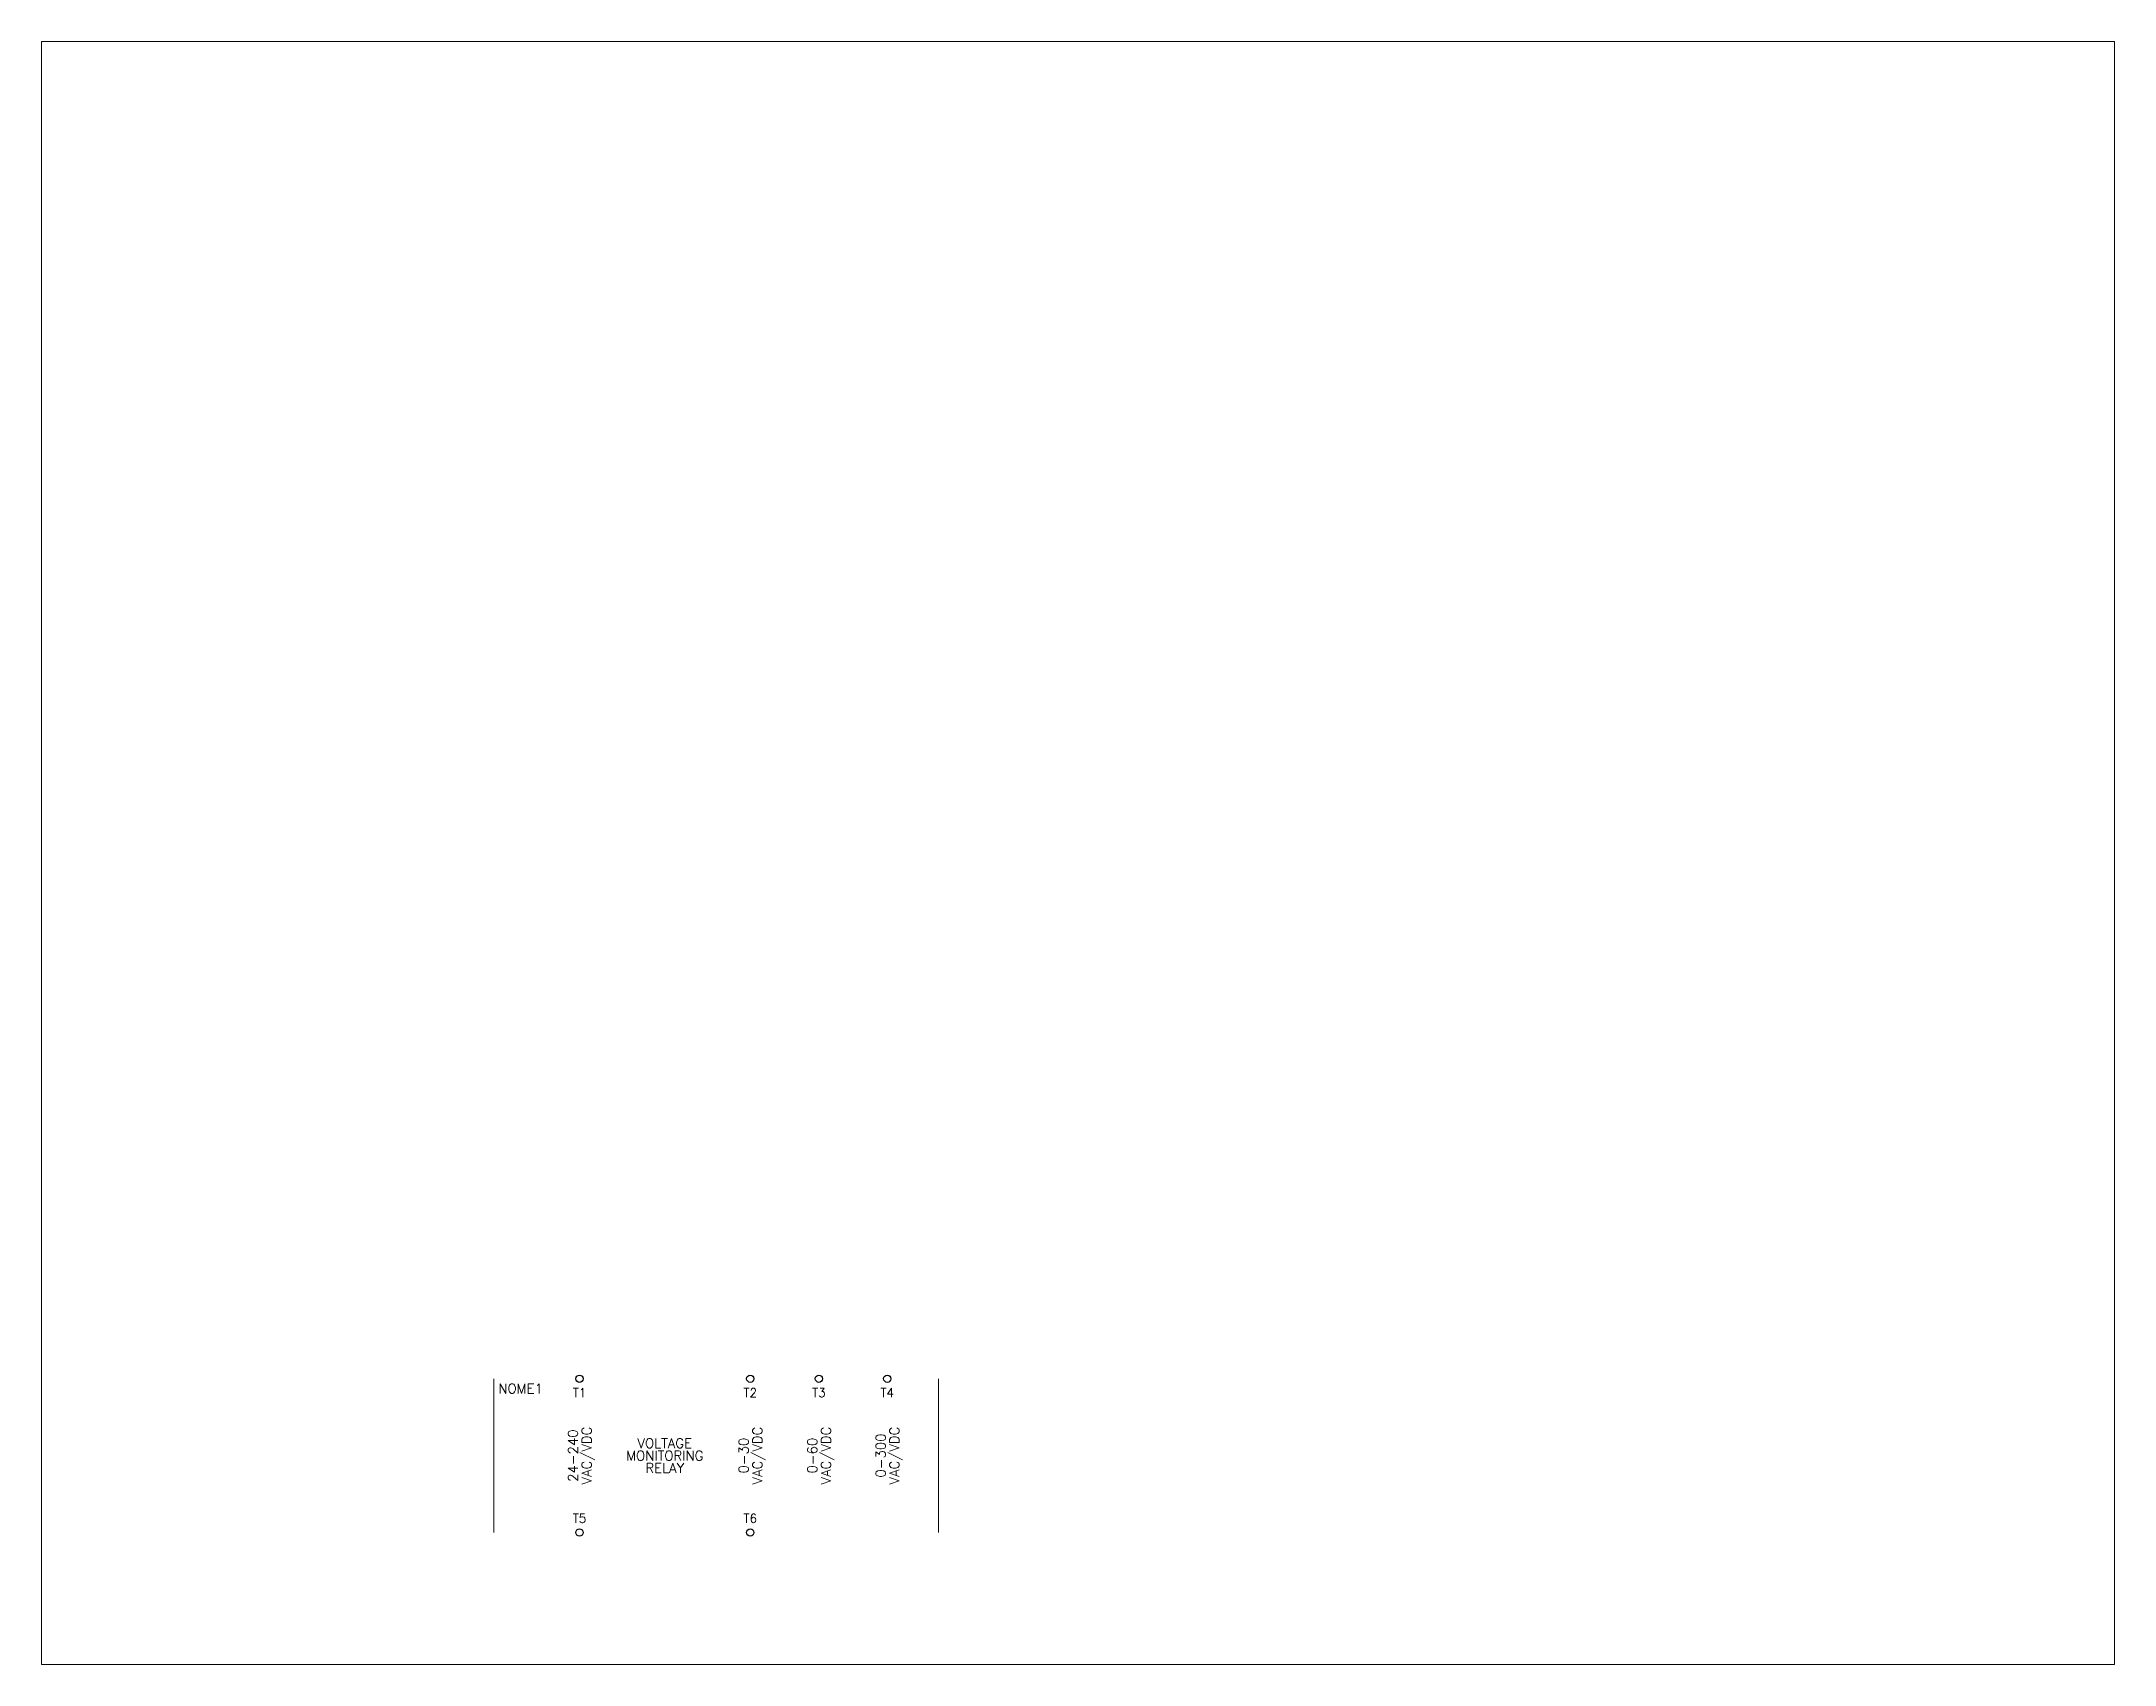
# Paper-space layout 'Layout1' of a CAD drawing. Extents: x 1.03 to 9.28, y 0.81 to 7.27.
# The model-space entities are those that its viewports show. They can reach past a viewport. Long polylines and large blocks are cut down to what shows.
import ezdxf
from ezdxf.enums import TextEntityAlignment as Align

# ---------------------------------------------------------------- set-up
doc = ezdxf.new("R2010")
doc.units = 0
doc.header["$LTSCALE"] = 10
doc.header["$MEASUREMENT"] = 0
doc.layers.get('0').update_dxf_attribs({"linetype": 'CONTINUOUS'})
doc.styles.add('ROMANS', font='romans', dxfattribs={"height": 0.2})

msp = doc.modelspace()

# ---------------------------------------------------------------- linework, layer by layer
at = {"lineweight": 5}
for p, q in [((89.59, 8.41), (89.59, 40.11)), ((181.24, 40.11), (181.24, 8.41))]:
    msp.add_line(p, q, dxfattribs=at)
for centre in [(107.26, 40.11), (142.45, 40.11), (156.6, 40.11), (170.69, 40.11), (107.26, 8.41), (142.45, 8.41)]:
    msp.add_circle(centre, 0.75)

# ---------------------------------------------------------------- texts
at = {"color": 7, "linetype": 'Continuous', "style": 'ROMANS'}
for s, p in [('VAC/VDC', (109.73, 24.26)), ('VAC/VDC', (144.92, 24.26)), ('VAC/VDC', (159.07, 24.26)), ('VAC/VDC', (173.16, 24.26)), ('24-240', (106.9, 24.26)), ('0-30', (142.09, 24.26)), ('0-60', (156.24, 24.26)), ('0-300', (170.33, 24.26))]:
    msp.add_text(s, height=2, rotation=90, dxfattribs=at).set_placement(p, align=Align.CENTER)
for s, p in [('VOLTAGE', (124.83, 25.82)), ('MONITORING', (124.83, 23.24)), ('RELAY', (124.83, 20.69))]:
    msp.add_text(s, height=2, dxfattribs=at).set_placement(p, align=Align.CENTER)
at = {"lineweight": 5, "style": 'ROMANS', "flags": 4}
msp.add_attdef('NOME1', text='NOME1', height=2, dxfattribs=at).set_placement((90.53, 38.09), align=Align.MIDDLE_LEFT)
for tag, text, p in [('T1', 'T1', (107.26, 38.14)), ('T2', 'T2', (142.45, 38.14)), ('T3', 'T3', (156.6, 38.14)), ('T4', 'T4', (170.69, 38.14))]:
    msp.add_attdef(tag, text=text, height=1.8, dxfattribs=at).set_placement(p, align=Align.TOP_CENTER)
for tag, text, p in [('T5', 'T5', (107.26, 9.89)), ('T6', 'T6', (142.45, 9.89))]:
    msp.add_attdef(tag, text=text, height=1.8, dxfattribs=at).set_placement(p, align=Align.BOTTOM_CENTER)

psp = doc.layouts.get("Layout1")

# ---------------------------------------------------------------- viewports
at = {"layer": '0', "view_target_point": (-23.7891, -51.5)}
psp.add_viewport(center=(5.1562, 4.0382), size=(8.25, 6.461111), view_center_point=(233.7877, 200), view_height=334.634538, dxfattribs=at)

doc.saveas('drawing.dxf')
